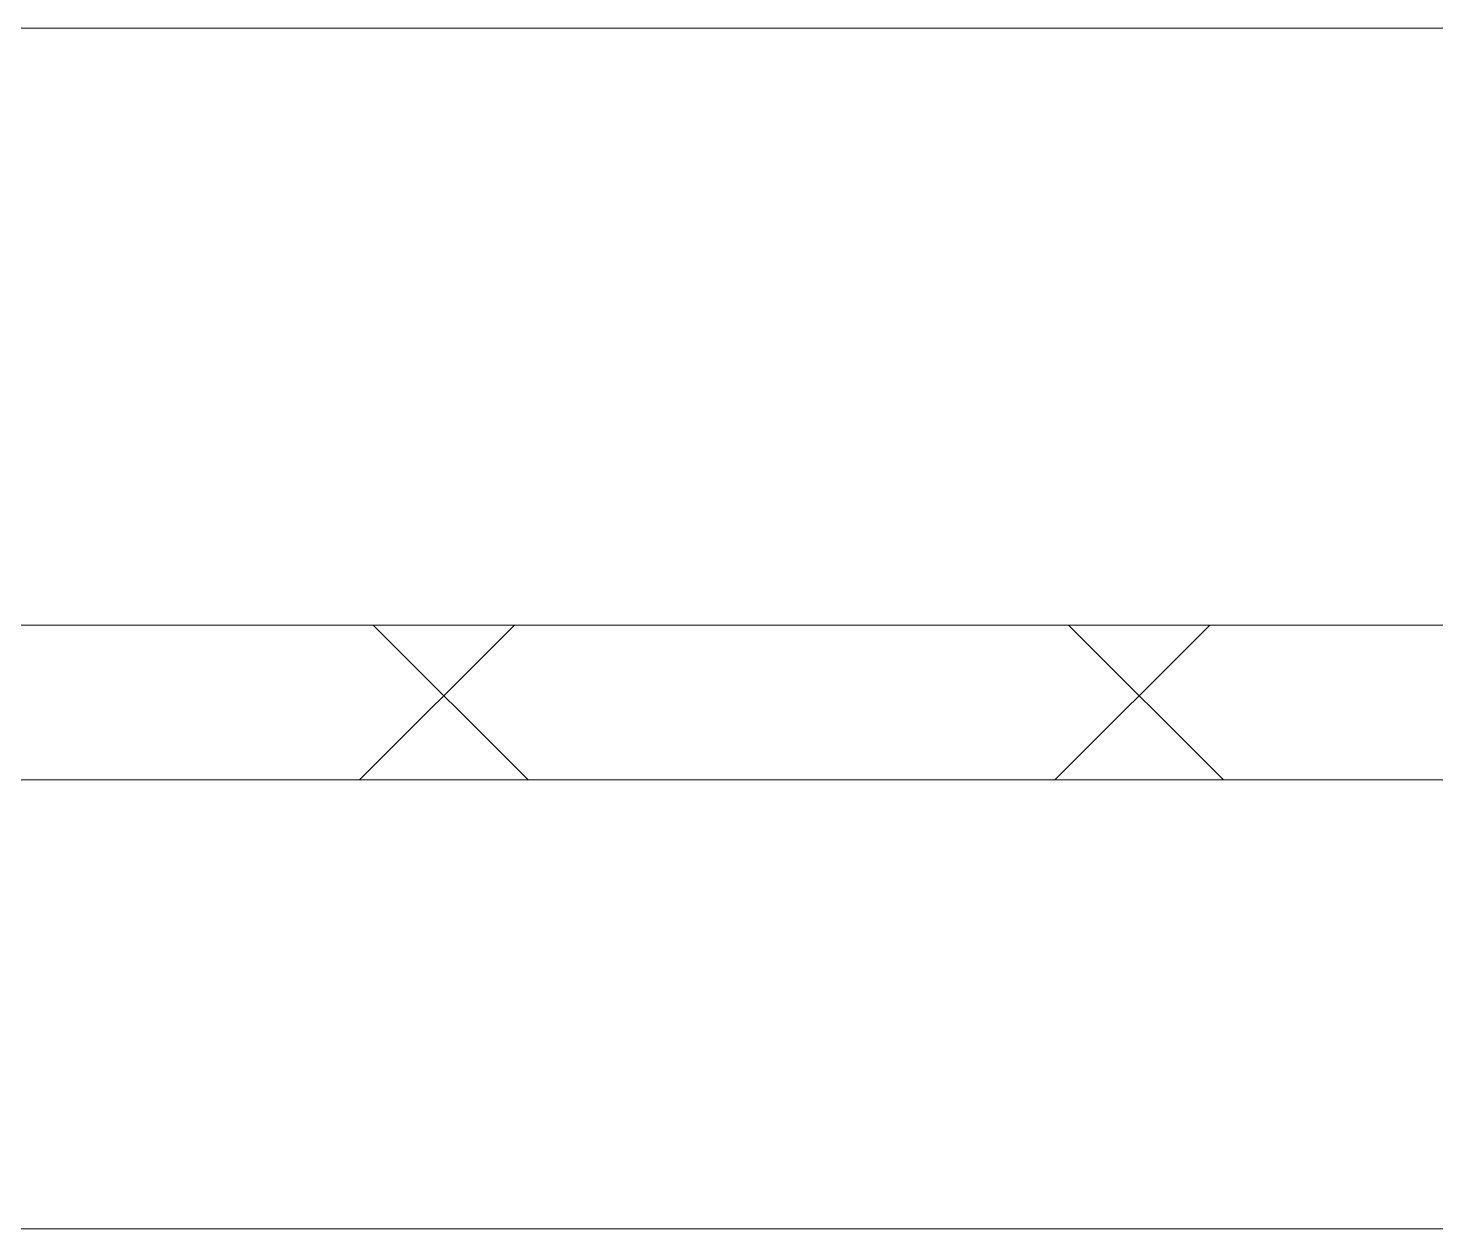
# Model space of a CAD drawing. Extents: x -965262 to 1142518, y -357520 to 71675.
# Drawn here: x -55639.1 to -55275.5, y -234462.1 to -234152.1 of the extents above; entities that cross this region are included whole.
import ezdxf

# ---------------------------------------------------------------- set-up
doc = ezdxf.new("R2010")
doc.units = 0
doc.header["$LTSCALE"] = 10
doc.linetypes.add('DOTE', pattern=[2.42, 2, -0.2, 0.02, -0.2])
doc.layers.get('0').update_dxf_attribs({"linetype": 'CONTINUOUS', "lineweight": 30})
doc.layers.add('DOTE', color=7, linetype='DOTE', lineweight=9)

msp = doc.modelspace()

# ---------------------------------------------------------------- hatches: boundary and pattern name
at = {"lineweight": 15}
h = msp.add_hatch(dxfattribs=at)
h.set_pattern_fill('ANSI37', scale=40, angle=90)
h.set_pattern_definition([(135, (-986604.76, -388425.75), (-89.802561, -89.802561), []), (225, (-986604.76, -388425.75), (89.802561, -89.802561), [])])
h.paths.add_polyline_path([(-53161.06, -234306.23), (-55793.79, -234306.23), (-55793.79, -234346.23), (-53161.06, -234346.23)])

# ---------------------------------------------------------------- linework, layer by layer
at = {"color": 7, "lineweight": 15}
for p, q in [((-53161.06, -234306.23, -1451.29), (-55793.79, -234306.23, -1451.29)), ((-53161.06, -234346.23, -1451.29), (-55793.79, -234346.23, -1451.29)), ((-53177.42, -234462.12, -1451.29), (-55777.42, -234462.12, -1451.29))]:
    msp.add_line(p, q, dxfattribs=at)
at = {"layer": 'DOTE', "color": 7, "ltscale": 100}
msp.add_line((-15376.18, -234152.12, -4711.07), (-73832.66, -234152.12, -4711.07), dxfattribs=at)

doc.saveas('drawing.dxf')
